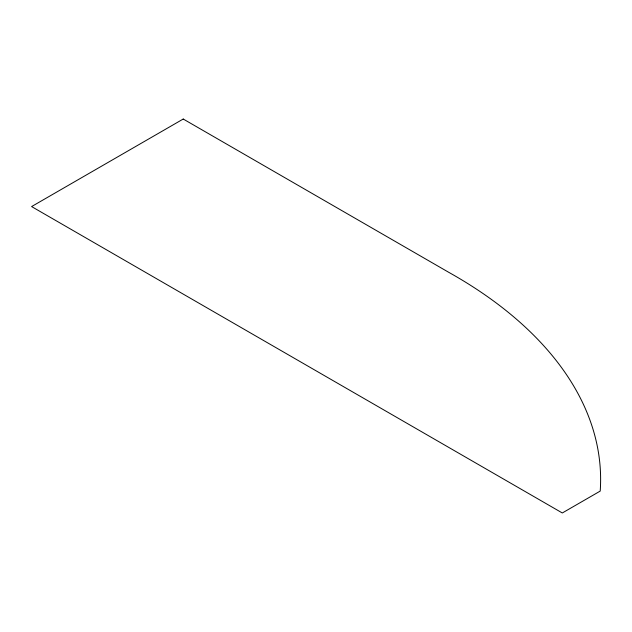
<?xml version="1.0" encoding="UTF-8"?>
<svg xmlns="http://www.w3.org/2000/svg" width="632" height="632" viewBox="0 0 632 632"><rect width="100%" height="100%" fill="white"/><g stroke="black" fill="none" stroke-linecap="round" stroke-linejoin="round"><path stroke-width="0.95" d="M183.233 119.029L31.6 206.569L562.306 512.971L600.21 491.088A499.525 288.397 0 0 0 448.578 272.226L183.233 119.029"/></g></svg>
